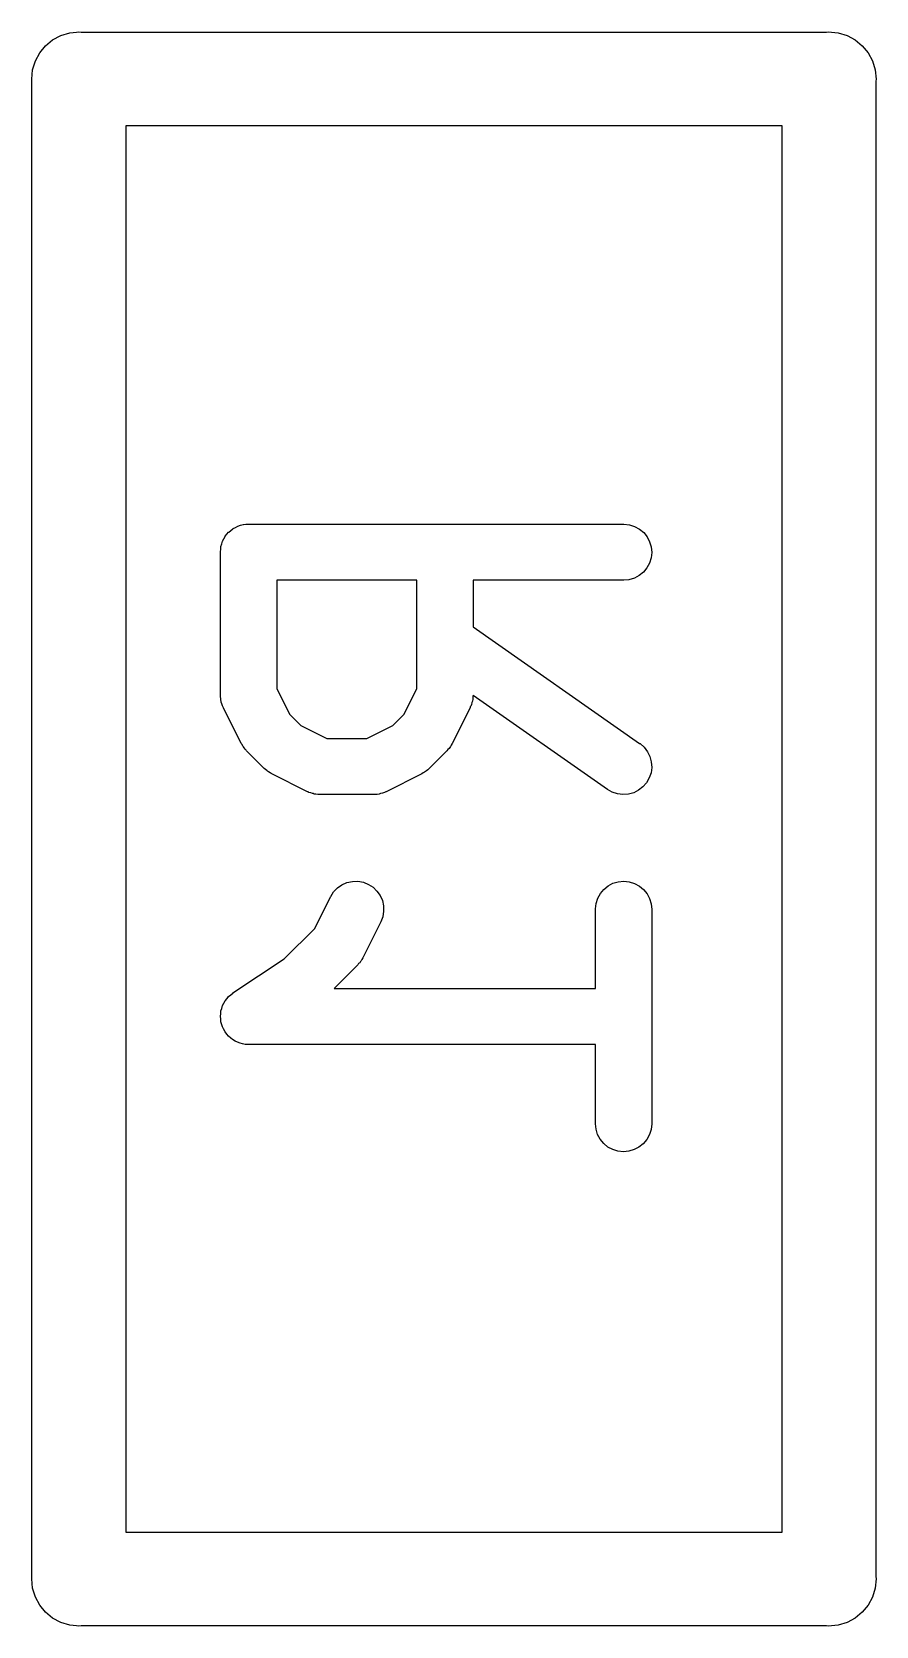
# Model space of a CAD drawing. Extents: x 1.7 to 12.3, y -5.9 to -2.3.
# Drawn here: x 6.8729 to 6.9084, y -2.4475 to -2.3806 of the extents above; entities that cross this region are included whole.
import ezdxf

# ---------------------------------------------------------------- set-up
doc = ezdxf.new("R2010")
doc.units = 0
doc.header["$MEASUREMENT"] = 0
doc.layers.add('BLACK', color=7, linetype='CONTINUOUS')

msp = doc.modelspace()

# ---------------------------------------------------------------- linework, layer by layer
at = {"layer": 'BLACK', "linetype": 'CONTINUOUS'}
for p, q in [((6.87378, -2.38092), (6.87413, -2.38074)), ((6.87413, -2.38074), (6.8745, -2.38063)), ((6.8745, -2.38063), (6.87479, -2.3806)), ((6.87479, -2.3806), (6.87488, -2.38059)), ((6.87488, -2.38059), (6.87498, -2.3806)), ((6.87498, -2.3806), (6.90628, -2.3806)), ((6.90628, -2.3806), (6.90638, -2.38059)), ((6.90638, -2.38059), (6.90648, -2.3806)), ((6.90648, -2.3806), (6.90676, -2.38063)), ((6.90676, -2.38063), (6.90714, -2.38074)), ((6.90714, -2.38074), (6.90748, -2.38092)), ((6.87324, -2.38147), (6.87348, -2.38117)), ((6.87348, -2.38117), (6.87378, -2.38092)), ((6.90748, -2.38092), (6.90778, -2.38117)), ((6.90778, -2.38117), (6.90802, -2.38147)), ((6.87294, -2.38218), (6.87306, -2.38181)), ((6.87306, -2.38181), (6.87324, -2.38147)), ((6.90802, -2.38147), (6.90821, -2.38181)), ((6.90821, -2.38181), (6.90832, -2.38218)), ((6.87291, -2.38257), (6.87294, -2.38218)), ((6.87291, -2.38266), (6.87291, -2.38257)), ((6.87291, -2.44546), (6.87291, -2.38266)), ((6.90832, -2.38218), (6.90836, -2.38257)), ((6.90836, -2.38257), (6.90835, -2.38266)), ((6.90835, -2.38266), (6.90835, -2.44546)), ((6.87685, -2.38454), (6.87685, -2.44359)), ((6.90441, -2.38454), (6.87685, -2.38454)), ((6.90441, -2.44359), (6.90441, -2.38454)), ((6.88127, -2.40153), (6.88135, -2.40146)), ((6.88135, -2.40146), (6.88136, -2.40146)), ((6.88136, -2.40145), (6.88146, -2.4014)), ((6.88136, -2.40146), (6.88136, -2.40145)), ((6.88146, -2.4014), (6.88156, -2.40135)), ((6.88156, -2.40135), (6.88167, -2.40131)), ((6.88156, -2.40135), (6.88156, -2.40135)), ((6.88156, -2.40135), (6.88156, -2.40135)), ((6.88167, -2.40131), (6.88178, -2.40128)), ((6.88178, -2.40128), (6.88178, -2.40128)), ((6.88178, -2.40128), (6.88179, -2.40128)), ((6.88179, -2.40128), (6.8819, -2.40127)), ((6.8819, -2.40127), (6.88201, -2.40126)), ((6.88201, -2.40126), (6.89776, -2.40126)), ((6.89776, -2.40126), (6.89777, -2.40126)), ((6.89777, -2.40126), (6.898, -2.40129)), ((6.898, -2.40129), (6.89822, -2.40136)), ((6.89822, -2.40136), (6.89842, -2.40147)), ((6.89842, -2.40147), (6.8986, -2.40161)), ((6.88085, -2.4022), (6.88089, -2.40209)), ((6.88089, -2.40209), (6.88092, -2.40198)), ((6.88092, -2.40198), (6.88097, -2.40188)), ((6.88092, -2.40198), (6.88092, -2.40198)), ((6.88092, -2.40198), (6.88092, -2.40198)), ((6.88097, -2.40188), (6.88103, -2.40178)), ((6.88103, -2.40177), (6.8811, -2.40169)), ((6.88103, -2.40178), (6.88103, -2.40177)), ((6.88103, -2.40178), (6.88103, -2.40178)), ((6.8811, -2.40169), (6.88117, -2.4016)), ((6.88117, -2.4016), (6.88118, -2.4016)), ((6.88118, -2.4016), (6.88127, -2.40153)), ((6.88118, -2.4016), (6.88118, -2.4016)), ((6.8986, -2.40161), (6.89874, -2.40179)), ((6.89874, -2.40179), (6.89885, -2.402)), ((6.89885, -2.402), (6.89892, -2.40222)), ((6.88083, -2.40242), (6.88084, -2.40231)), ((6.88083, -2.40244), (6.88083, -2.40242)), ((6.88083, -2.40844), (6.88083, -2.40244)), ((6.88084, -2.40231), (6.88085, -2.4022)), ((6.88085, -2.4022), (6.88085, -2.4022)), ((6.88085, -2.4022), (6.88085, -2.4022)), ((6.89891, -2.40268), (6.89884, -2.4029)), ((6.89894, -2.40245), (6.89891, -2.40268)), ((6.89892, -2.40222), (6.89894, -2.40245)), ((6.89841, -2.40342), (6.89821, -2.40353)), ((6.89859, -2.40328), (6.89841, -2.40342)), ((6.89873, -2.4031), (6.89859, -2.40328)), ((6.89884, -2.4029), (6.89873, -2.4031)), ((6.88319, -2.40362), (6.88319, -2.40816)), ((6.88907, -2.40362), (6.88319, -2.40362)), ((6.88907, -2.40816), (6.88907, -2.40362)), ((6.89776, -2.40362), (6.89144, -2.40362)), ((6.89144, -2.40362), (6.89144, -2.40558)), ((6.89798, -2.4036), (6.89776, -2.40362)), ((6.89821, -2.40353), (6.89798, -2.4036)), ((6.89144, -2.40558), (6.89843, -2.41047)), ((6.88319, -2.40816), (6.88373, -2.40924)), ((6.88854, -2.40924), (6.88907, -2.40816)), ((6.88083, -2.40847), (6.88083, -2.40844)), ((6.88083, -2.40851), (6.88083, -2.40847)), ((6.88084, -2.40859), (6.88083, -2.40851)), ((6.88085, -2.40867), (6.88084, -2.40859)), ((6.88086, -2.4087), (6.88085, -2.40867)), ((6.88086, -2.40874), (6.88086, -2.4087)), ((6.88089, -2.40881), (6.88086, -2.40874)), ((6.88092, -2.40889), (6.88089, -2.40881)), ((6.89137, -2.40883), (6.89134, -2.40891)), ((6.89139, -2.40875), (6.89137, -2.40883)), ((6.8914, -2.40872), (6.89139, -2.40875)), ((6.89141, -2.40869), (6.8914, -2.40872)), ((6.89142, -2.40861), (6.89141, -2.40869)), ((6.89143, -2.40853), (6.89142, -2.40861)), ((6.89144, -2.40846), (6.89143, -2.40849)), ((6.89143, -2.40849), (6.89143, -2.40853)), ((6.89708, -2.41241), (6.89144, -2.40846)), ((6.88093, -2.40892), (6.88092, -2.40889)), ((6.88094, -2.40895), (6.88093, -2.40892)), ((6.88095, -2.40897), (6.88094, -2.40895)), ((6.8817, -2.41047), (6.88095, -2.40897)), ((6.88373, -2.40924), (6.88421, -2.40972)), ((6.88806, -2.40972), (6.88854, -2.40924)), ((6.89131, -2.40897), (6.89056, -2.41047)), ((6.89132, -2.40894), (6.89131, -2.40897)), ((6.89134, -2.40891), (6.89132, -2.40894)), ((6.88421, -2.40972), (6.88529, -2.41026)), ((6.88698, -2.41026), (6.88806, -2.40972)), ((6.88174, -2.41052), (6.8817, -2.41047)), ((6.88177, -2.41058), (6.88174, -2.41052)), ((6.8818, -2.41062), (6.88177, -2.41058)), ((6.88182, -2.41066), (6.8818, -2.41062)), ((6.88187, -2.41071), (6.88182, -2.41066)), ((6.88191, -2.41076), (6.88187, -2.41071)), ((6.88192, -2.41078), (6.88191, -2.41076)), ((6.88267, -2.41153), (6.88192, -2.41078)), ((6.88529, -2.41026), (6.88698, -2.41026)), ((6.89034, -2.41078), (6.88959, -2.41153)), ((6.89038, -2.41072), (6.89034, -2.41078)), ((6.89043, -2.41068), (6.89038, -2.41072)), ((6.89046, -2.41064), (6.89043, -2.41068)), ((6.89049, -2.4106), (6.89046, -2.41064)), ((6.89052, -2.41054), (6.89049, -2.4106)), ((6.89056, -2.41048), (6.89052, -2.41054)), ((6.89056, -2.41047), (6.89056, -2.41048)), ((6.89843, -2.41047), (6.89845, -2.41048)), ((6.89845, -2.41048), (6.89862, -2.41063)), ((6.89862, -2.41063), (6.89876, -2.41082)), ((6.89876, -2.41082), (6.89886, -2.41102)), ((6.88272, -2.41157), (6.88267, -2.41153)), ((6.88959, -2.41153), (6.88958, -2.41154)), ((6.89886, -2.41102), (6.89892, -2.41125)), ((6.89894, -2.41148), (6.89891, -2.41171)), ((6.89892, -2.41125), (6.89894, -2.41148)), ((6.88277, -2.41161), (6.88272, -2.41157)), ((6.88281, -2.41164), (6.88277, -2.41161)), ((6.88285, -2.41167), (6.88281, -2.41164)), ((6.88291, -2.4117), (6.88285, -2.41167)), ((6.88296, -2.41174), (6.88291, -2.4117)), ((6.88298, -2.41175), (6.88296, -2.41174)), ((6.88448, -2.4125), (6.88298, -2.41175)), ((6.88928, -2.41175), (6.88778, -2.4125)), ((6.88934, -2.41171), (6.88928, -2.41175)), ((6.8894, -2.41168), (6.88934, -2.41171)), ((6.88944, -2.41165), (6.8894, -2.41168)), ((6.88948, -2.41162), (6.88944, -2.41165)), ((6.88953, -2.41158), (6.88948, -2.41162)), ((6.88958, -2.41154), (6.88953, -2.41158)), ((6.89872, -2.41212), (6.89857, -2.4123)), ((6.89883, -2.41192), (6.89872, -2.41212)), ((6.89891, -2.41171), (6.89883, -2.41192)), ((6.88451, -2.41251), (6.88448, -2.4125)), ((6.88454, -2.41253), (6.88451, -2.41251)), ((6.88462, -2.41255), (6.88454, -2.41253)), ((6.88469, -2.41258), (6.88462, -2.41255)), ((6.88473, -2.41258), (6.88469, -2.41258)), ((6.88476, -2.4126), (6.88473, -2.41258)), ((6.88484, -2.4126), (6.88476, -2.4126)), ((6.88492, -2.41262), (6.88484, -2.4126)), ((6.88496, -2.41262), (6.88492, -2.41262)), ((6.88499, -2.41262), (6.88496, -2.41262)), ((6.88501, -2.41262), (6.88499, -2.41262)), ((6.88726, -2.41262), (6.88501, -2.41262)), ((6.88729, -2.41262), (6.88726, -2.41262)), ((6.88733, -2.41262), (6.88729, -2.41262)), ((6.88741, -2.41261), (6.88733, -2.41262)), ((6.88749, -2.4126), (6.88741, -2.41261)), ((6.88752, -2.41259), (6.88749, -2.4126)), ((6.88755, -2.41258), (6.88752, -2.41259)), ((6.88763, -2.41256), (6.88755, -2.41258)), ((6.88771, -2.41253), (6.88763, -2.41256)), ((6.88774, -2.41252), (6.88771, -2.41253)), ((6.88777, -2.4125), (6.88774, -2.41252)), ((6.88778, -2.4125), (6.88777, -2.4125)), ((6.89728, -2.41252), (6.89708, -2.41241)), ((6.8975, -2.41259), (6.89728, -2.41252)), ((6.89773, -2.41262), (6.8975, -2.41259)), ((6.89796, -2.4126), (6.89773, -2.41262)), ((6.89818, -2.41254), (6.89796, -2.4126)), ((6.89838, -2.41244), (6.89818, -2.41254)), ((6.89857, -2.4123), (6.89838, -2.41244)), ((6.88546, -2.4169), (6.88558, -2.4167)), ((6.88558, -2.4167), (6.88574, -2.41654)), ((6.88574, -2.41654), (6.88593, -2.41641)), ((6.88593, -2.41641), (6.88614, -2.41631)), ((6.88614, -2.41631), (6.88637, -2.41627)), ((6.88637, -2.41627), (6.8866, -2.41626)), ((6.8866, -2.41626), (6.88683, -2.4163)), ((6.88683, -2.4163), (6.88704, -2.41639)), ((6.88704, -2.41639), (6.88724, -2.41651)), ((6.88724, -2.41651), (6.8874, -2.41667)), ((6.8874, -2.41667), (6.88754, -2.41686)), ((6.88754, -2.41686), (6.88763, -2.41707)), ((6.89667, -2.41697), (6.89678, -2.41677)), ((6.89678, -2.41677), (6.89693, -2.4166)), ((6.89693, -2.4166), (6.89711, -2.41645)), ((6.89711, -2.41645), (6.89731, -2.41634)), ((6.89731, -2.41634), (6.89753, -2.41628)), ((6.89753, -2.41628), (6.89776, -2.41626)), ((6.89776, -2.41626), (6.89799, -2.41628)), ((6.89799, -2.41628), (6.89821, -2.41635)), ((6.89821, -2.41635), (6.89842, -2.41646)), ((6.89842, -2.41646), (6.89859, -2.41661)), ((6.89859, -2.41661), (6.89874, -2.41679)), ((6.89874, -2.41679), (6.89885, -2.41699)), ((6.88479, -2.41824), (6.88545, -2.41691)), ((6.88545, -2.41691), (6.88546, -2.4169)), ((6.88763, -2.41707), (6.88768, -2.41729)), ((6.88768, -2.41752), (6.88765, -2.41775)), ((6.88768, -2.41729), (6.88768, -2.41752)), ((6.89657, -2.41742), (6.8966, -2.41719)), ((6.89657, -2.41744), (6.89657, -2.41742)), ((6.89657, -2.42076), (6.89657, -2.41744)), ((6.8966, -2.41719), (6.89667, -2.41697)), ((6.89885, -2.41699), (6.89891, -2.41721)), ((6.89891, -2.41721), (6.89894, -2.41744)), ((6.89894, -2.41744), (6.89894, -2.42644)), ((6.88756, -2.41797), (6.88681, -2.41947)), ((6.88765, -2.41775), (6.88756, -2.41797)), ((6.8835, -2.41952), (6.88479, -2.41824)), ((6.88135, -2.42095), (6.8835, -2.41952)), ((6.88677, -2.41954), (6.88674, -2.4196)), ((6.88681, -2.41948), (6.88677, -2.41954)), ((6.88681, -2.41947), (6.88681, -2.41948)), ((6.88659, -2.41977), (6.88561, -2.42076)), ((6.88663, -2.41972), (6.88659, -2.41977)), ((6.88668, -2.41968), (6.88663, -2.41972)), ((6.88671, -2.41963), (6.88668, -2.41968)), ((6.88674, -2.4196), (6.88671, -2.41963)), ((6.88561, -2.42076), (6.89657, -2.42076)), ((6.88088, -2.4216), (6.88092, -2.42148)), ((6.88092, -2.42148), (6.88097, -2.42138)), ((6.88092, -2.42148), (6.88092, -2.42148)), ((6.88092, -2.42148), (6.88092, -2.42148)), ((6.88097, -2.42138), (6.88103, -2.42128)), ((6.88103, -2.42128), (6.88111, -2.42118)), ((6.88103, -2.42128), (6.88103, -2.42128)), ((6.88103, -2.42128), (6.88103, -2.42128)), ((6.88111, -2.42118), (6.88117, -2.4211)), ((6.88117, -2.4211), (6.88127, -2.42103)), ((6.88117, -2.4211), (6.88117, -2.4211)), ((6.88117, -2.4211), (6.88117, -2.4211)), ((6.88127, -2.42103), (6.88135, -2.42096)), ((6.88135, -2.42096), (6.88135, -2.42095)), ((6.88135, -2.42095), (6.88135, -2.42095)), ((6.88135, -2.42095), (6.88135, -2.42095)), ((6.88083, -2.42193), (6.88084, -2.42183)), ((6.88084, -2.42205), (6.88083, -2.42193)), ((6.88083, -2.42193), (6.88083, -2.42193)), ((6.88083, -2.42193), (6.88083, -2.42193)), ((6.88084, -2.42183), (6.88085, -2.4217)), ((6.88085, -2.42216), (6.88084, -2.42205)), ((6.88085, -2.4217), (6.88088, -2.4216)), ((6.88085, -2.4217), (6.88085, -2.4217)), ((6.88085, -2.4217), (6.88085, -2.4217)), ((6.88087, -2.42225), (6.88085, -2.42216)), ((6.88085, -2.42216), (6.88085, -2.42216)), ((6.88085, -2.42216), (6.88085, -2.42216)), ((6.88091, -2.42238), (6.88087, -2.42225)), ((6.88096, -2.42246), (6.88091, -2.42238)), ((6.88091, -2.42238), (6.88091, -2.42238)), ((6.88091, -2.42238), (6.88091, -2.42238)), ((6.88102, -2.42259), (6.88096, -2.42246)), ((6.8811, -2.42268), (6.88102, -2.42259)), ((6.88102, -2.42259), (6.88102, -2.42259)), ((6.88102, -2.42259), (6.88102, -2.42259)), ((6.88116, -2.42276), (6.8811, -2.42268)), ((6.88116, -2.42277), (6.88116, -2.42276)), ((6.88126, -2.42285), (6.88116, -2.42277)), ((6.88116, -2.42277), (6.88116, -2.42277)), ((6.88134, -2.42291), (6.88126, -2.42285)), ((6.88145, -2.42297), (6.88134, -2.42291)), ((6.88134, -2.42291), (6.88134, -2.42291)), ((6.88134, -2.42291), (6.88134, -2.42291)), ((6.88154, -2.42302), (6.88145, -2.42297)), ((6.88166, -2.42306), (6.88154, -2.42302)), ((6.88154, -2.42302), (6.88154, -2.42302)), ((6.88154, -2.42302), (6.88154, -2.42302)), ((6.88176, -2.42309), (6.88166, -2.42306)), ((6.88187, -2.42311), (6.88176, -2.42309)), ((6.88176, -2.42309), (6.88176, -2.42309)), ((6.88176, -2.42309), (6.88176, -2.42309)), ((6.88199, -2.42312), (6.88187, -2.42311)), ((6.88201, -2.42312), (6.88199, -2.42312)), ((6.89657, -2.42312), (6.88201, -2.42312)), ((6.89657, -2.42644), (6.89657, -2.42312)), ((6.8966, -2.42667), (6.89657, -2.42644)), ((6.89666, -2.42689), (6.8966, -2.42667)), ((6.89677, -2.42709), (6.89666, -2.42689)), ((6.89884, -2.4269), (6.89873, -2.42711)), ((6.89891, -2.42668), (6.89884, -2.4269)), ((6.89894, -2.42645), (6.89891, -2.42668)), ((6.89894, -2.42644), (6.89894, -2.42645)), ((6.89692, -2.42727), (6.89677, -2.42709)), ((6.89709, -2.42742), (6.89692, -2.42727)), ((6.8973, -2.42753), (6.89709, -2.42742)), ((6.89752, -2.42759), (6.8973, -2.42753)), ((6.89775, -2.42762), (6.89752, -2.42759)), ((6.89798, -2.4276), (6.89775, -2.42762)), ((6.8982, -2.42753), (6.89798, -2.4276)), ((6.8984, -2.42743), (6.8982, -2.42753)), ((6.89858, -2.42728), (6.8984, -2.42743)), ((6.89873, -2.42711), (6.89858, -2.42728)), ((6.87685, -2.44359), (6.90441, -2.44359)), ((6.87291, -2.44556), (6.87291, -2.44546)), ((6.87294, -2.44595), (6.87291, -2.44556)), ((6.90836, -2.44556), (6.90832, -2.44595)), ((6.90835, -2.44546), (6.90836, -2.44556)), ((6.87306, -2.44632), (6.87294, -2.44595)), ((6.87324, -2.44666), (6.87306, -2.44632)), ((6.90821, -2.44632), (6.90802, -2.44666)), ((6.90832, -2.44595), (6.90821, -2.44632)), ((6.87348, -2.44696), (6.87324, -2.44666)), ((6.87378, -2.44721), (6.87348, -2.44696)), ((6.90778, -2.44696), (6.90748, -2.44721)), ((6.90802, -2.44666), (6.90778, -2.44696)), ((6.87413, -2.44739), (6.87378, -2.44721)), ((6.8745, -2.4475), (6.87413, -2.44739)), ((6.87479, -2.44753), (6.8745, -2.4475)), ((6.87488, -2.44754), (6.87479, -2.44753)), ((6.87498, -2.44753), (6.87488, -2.44754)), ((6.90628, -2.44753), (6.87498, -2.44753)), ((6.90638, -2.44754), (6.90628, -2.44753)), ((6.90648, -2.44753), (6.90638, -2.44754)), ((6.90676, -2.4475), (6.90648, -2.44753)), ((6.90714, -2.44739), (6.90676, -2.4475)), ((6.90748, -2.44721), (6.90714, -2.44739))]:
    msp.add_line(p, q, dxfattribs=at)

doc.saveas('drawing.dxf')
